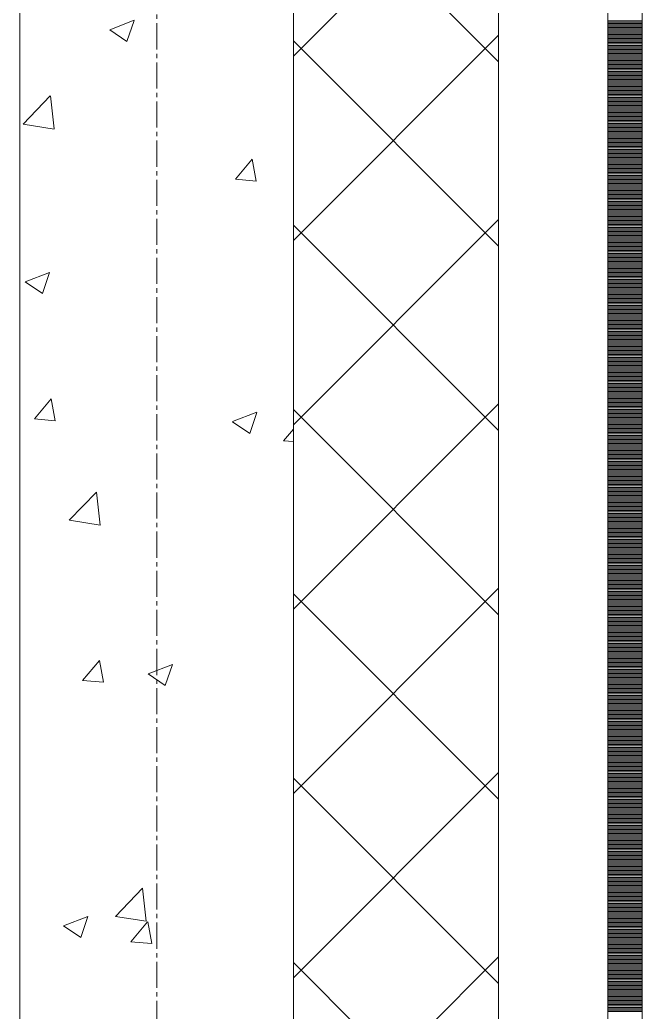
# Model space of a CAD drawing. Header units: millimetres. Extents: x -231292 to 573618, y -153144 to 564035.
# Drawn here: x 28883 to 29338, y -106070 to -105345 of the extents above; entities that cross this region are included whole.
import ezdxf

# ---------------------------------------------------------------- set-up
doc = ezdxf.new("R2010")
doc.units = ezdxf.units.MM
doc.linetypes.add('CENTER2', pattern=[28.575, 19.05, -3.175, 3.175, -3.175])
doc.layers.get('0').update_dxf_attribs({"color": 250})
for name, color, linetype, lineweight in [('АР_Стены ПЕНОблок', 250, 'Continuous', 20), ('АР_Тонкая', 250, 'Continuous', 5), ('АР_Утеплитель', 250, 'Continuous', 0), ('АР_Штриховка', 250, 'Continuous', 0), ('РД_Оси_100', 250, 'Continuous', 0)]:
    doc.layers.add(name, color=color, linetype=linetype, lineweight=lineweight)

# ---------------------------------------------------------------- blocks, each defined once
blk = doc.blocks.new('оси_рен')
at = {"layer": 'РД_Оси_100', "color": 251, "linetype": 'CENTER2', "true_color": 0x636466}
blk.add_line((1215752.916, 135558.25), (1215752.916, 223268.25), dxfattribs=at)

msp = doc.modelspace()

# ---------------------------------------------------------------- linework, layer by layer
at = {"layer": 'АР_Стены ПЕНОблок', "color": 18, "linetype": 'Continuous', "lineweight": 20, "true_color": 0x000000}
for p, q in [((28883.458, -100645.283), (28883.458, -110845.283)), ((29083.458, -110845.283), (29083.458, -100645.283))]:
    msp.add_line(p, q, dxfattribs=at)
at = {"layer": 'АР_Тонкая', "color": 18, "linetype": 'Continuous', "lineweight": 5, "true_color": 0x000000}
for p, q in [((29233.458, -100645.283), (29233.458, -110845.283)), ((29313.458, -110845.283), (29313.458, -100645.283)), ((29313.458, -100645.283), (29313.458, -110845.283)), ((29338.458, -110845.283), (29338.458, -100645.283))]:
    msp.add_line(p, q, dxfattribs=at)
at = {"layer": 'АР_Утеплитель', "color": 18, "linetype": 'Continuous', "lineweight": 0, "true_color": 0x000000}
for p, q in [((29083.458, -100645.283), (29083.458, -110845.283)), ((29233.458, -110845.283), (29233.458, -100645.283))]:
    msp.add_line(p, q, dxfattribs=at)
at = {"layer": 'АР_Штриховка', "color": 18, "linetype": 'Continuous', "lineweight": 0, "true_color": 0x000000}
for p, q in [((29083.458, -105371.134), (29233.458, -105221.134)), ((29233.458, -105375.278), (29083.458, -105225.278)), ((28949.183, -105351.818), (28966.968, -105344.991)), ((28961.802, -105360.387), (28966.952, -105345.038)), ((29313.458, -105345.283), (29338.458, -105345.283)), ((29313.458, -105346.283), (29338.458, -105346.283)), ((29313.458, -105347.283), (29338.458, -105347.283)), ((29313.458, -105348.283), (29338.458, -105348.283)), ((28949.163, -105351.863), (28961.797, -105360.385)), ((29083.458, -105505.838), (29233.458, -105355.838)), ((29313.458, -105349.283), (29338.458, -105349.283)), ((29313.458, -105350.283), (29338.458, -105350.283)), ((29313.458, -105351.283), (29338.458, -105351.283)), ((29313.458, -105352.283), (29338.458, -105352.283)), ((29313.458, -105353.283), (29338.458, -105353.283)), ((29313.458, -105354.283), (29338.458, -105354.283)), ((29313.458, -105355.283), (29338.458, -105355.283)), ((29313.458, -105356.283), (29338.458, -105356.283)), ((29233.458, -105509.981), (29083.458, -105359.981)), ((29313.458, -105357.283), (29338.458, -105357.283)), ((29313.458, -105358.283), (29338.458, -105358.283)), ((29313.458, -105359.283), (29338.458, -105359.283)), ((29313.458, -105360.283), (29338.458, -105360.283)), ((29313.458, -105361.283), (29338.458, -105361.283)), ((29313.458, -105362.283), (29338.458, -105362.283)), ((29313.458, -105363.283), (29338.458, -105363.283)), ((29313.458, -105364.283), (29338.458, -105364.283)), ((29313.458, -105365.283), (29338.458, -105365.283)), ((29313.458, -105366.283), (29338.458, -105366.283)), ((29313.458, -105367.283), (29338.458, -105367.283)), ((29313.458, -105368.283), (29338.458, -105368.283)), ((29313.458, -105369.283), (29338.458, -105369.283)), ((29313.458, -105370.283), (29338.458, -105370.283)), ((29313.458, -105371.283), (29338.458, -105371.283)), ((29313.458, -105372.283), (29338.458, -105372.283)), ((29313.458, -105373.283), (29338.458, -105373.283)), ((29313.458, -105374.283), (29338.458, -105374.283)), ((29313.458, -105375.283), (29338.458, -105375.283)), ((29313.458, -105376.283), (29338.458, -105376.283)), ((29313.458, -105377.283), (29338.458, -105377.283)), ((29313.458, -105378.283), (29338.458, -105378.283)), ((29313.458, -105379.283), (29338.458, -105379.283)), ((29313.458, -105380.283), (29338.458, -105380.283)), ((29313.458, -105381.283), (29338.458, -105381.283)), ((29313.458, -105382.283), (29338.458, -105382.283)), ((29313.458, -105383.283), (29338.458, -105383.283)), ((29313.458, -105384.283), (29338.458, -105384.283)), ((29313.458, -105385.283), (29338.458, -105385.283)), ((29313.458, -105386.283), (29338.458, -105386.283)), ((29313.458, -105387.283), (29338.458, -105387.283)), ((29313.458, -105388.283), (29338.458, -105388.283)), ((29313.458, -105389.283), (29338.458, -105389.283)), ((29313.458, -105390.283), (29338.458, -105390.283)), ((29313.458, -105391.283), (29338.458, -105391.283)), ((29313.458, -105392.283), (29338.458, -105392.283)), ((29313.458, -105393.283), (29338.458, -105393.283)), ((29313.458, -105394.283), (29338.458, -105394.283)), ((29313.458, -105395.283), (29338.458, -105395.283)), ((29313.458, -105396.283), (29338.458, -105396.283)), ((29313.458, -105397.283), (29338.458, -105397.283)), ((29313.458, -105398.283), (29338.458, -105398.283)), ((29313.458, -105399.283), (29338.458, -105399.283)), ((28885.957, -105420.872), (28905.74, -105400.253)), ((28908.569, -105424.373), (28905.763, -105400.251)), ((29313.458, -105400.283), (29338.458, -105400.283)), ((29313.458, -105401.283), (29338.458, -105401.283)), ((29313.458, -105402.283), (29338.458, -105402.283)), ((29313.458, -105403.283), (29338.458, -105403.283)), ((29313.458, -105404.283), (29338.458, -105404.283)), ((29313.458, -105405.283), (29338.458, -105405.283)), ((29313.458, -105406.283), (29338.458, -105406.283)), ((29313.458, -105407.283), (29338.458, -105407.283)), ((29313.458, -105408.283), (29338.458, -105408.283)), ((29313.458, -105409.283), (29338.458, -105409.283)), ((29313.458, -105410.283), (29338.458, -105410.283)), ((29313.458, -105411.283), (29338.458, -105411.283)), ((29313.458, -105412.283), (29338.458, -105412.283)), ((29313.458, -105413.283), (29338.458, -105413.283)), ((29313.458, -105414.283), (29338.458, -105414.283)), ((28885.973, -105420.907), (28908.563, -105424.41)), ((29313.458, -105415.283), (29338.458, -105415.283)), ((29313.458, -105416.283), (29338.458, -105416.283)), ((29313.458, -105417.283), (29338.458, -105417.283)), ((29313.458, -105418.283), (29338.458, -105418.283)), ((29313.458, -105419.283), (29338.458, -105419.283)), ((29313.458, -105420.283), (29338.458, -105420.283)), ((29313.458, -105421.283), (29338.458, -105421.283)), ((29313.458, -105422.283), (29338.458, -105422.283)), ((29313.458, -105423.283), (29338.458, -105423.283)), ((29313.458, -105424.283), (29338.458, -105424.283)), ((29313.458, -105425.283), (29338.458, -105425.283)), ((29313.458, -105426.283), (29338.458, -105426.283)), ((29313.458, -105427.283), (29338.458, -105427.283)), ((29313.458, -105428.283), (29338.458, -105428.283)), ((29313.458, -105429.283), (29338.458, -105429.283)), ((29313.458, -105430.283), (29338.458, -105430.283)), ((29313.458, -105431.283), (29338.458, -105431.283)), ((29313.458, -105432.283), (29338.458, -105432.283)), ((29313.458, -105433.283), (29338.458, -105433.283)), ((29313.458, -105434.283), (29338.458, -105434.283)), ((29313.458, -105435.283), (29338.458, -105435.283)), ((29313.458, -105436.283), (29338.458, -105436.283)), ((29313.458, -105437.283), (29338.458, -105437.283)), ((29313.458, -105438.283), (29338.458, -105438.283)), ((29313.458, -105439.283), (29338.458, -105439.283)), ((29313.458, -105440.283), (29338.458, -105440.283)), ((29313.458, -105441.283), (29338.458, -105441.283)), ((29313.458, -105442.283), (29338.458, -105442.283)), ((29313.458, -105443.283), (29338.458, -105443.283)), ((29041.089, -105461.131), (29053.334, -105446.538)), ((29056.349, -105462.446), (29053.412, -105446.524)), ((29313.458, -105444.283), (29338.458, -105444.283)), ((29313.458, -105445.283), (29338.458, -105445.283)), ((29313.458, -105446.283), (29338.458, -105446.283)), ((29313.458, -105447.283), (29338.458, -105447.283)), ((29313.458, -105448.283), (29338.458, -105448.283)), ((29313.458, -105449.283), (29338.458, -105449.283)), ((29313.458, -105450.283), (29338.458, -105450.283)), ((29313.458, -105451.283), (29338.458, -105451.283)), ((29313.458, -105452.283), (29338.458, -105452.283)), ((29313.458, -105453.283), (29338.458, -105453.283)), ((29313.458, -105454.283), (29338.458, -105454.283)), ((29313.458, -105455.283), (29338.458, -105455.283)), ((29313.458, -105456.283), (29338.458, -105456.283)), ((29313.458, -105457.283), (29338.458, -105457.283)), ((29041.089, -105461.132), (29056.271, -105462.46)), ((29313.458, -105458.283), (29338.458, -105458.283)), ((29313.458, -105459.283), (29338.458, -105459.283)), ((29313.458, -105460.283), (29338.458, -105460.283)), ((29313.458, -105461.283), (29338.458, -105461.283)), ((29313.458, -105462.283), (29338.458, -105462.283)), ((29313.458, -105463.283), (29338.458, -105463.283)), ((29313.458, -105464.283), (29338.458, -105464.283)), ((29313.458, -105465.283), (29338.458, -105465.283)), ((29313.458, -105466.283), (29338.458, -105466.283)), ((29313.458, -105467.283), (29338.458, -105467.283)), ((29313.458, -105468.283), (29338.458, -105468.283)), ((29313.458, -105469.283), (29338.458, -105469.283)), ((29313.458, -105470.283), (29338.458, -105470.283)), ((29313.458, -105471.283), (29338.458, -105471.283)), ((29313.458, -105472.283), (29338.458, -105472.283)), ((29313.458, -105473.283), (29338.458, -105473.283)), ((29313.458, -105474.283), (29338.458, -105474.283)), ((29313.458, -105475.283), (29338.458, -105475.283)), ((29313.458, -105476.283), (29338.458, -105476.283)), ((29313.458, -105477.283), (29338.458, -105477.283)), ((29313.458, -105478.283), (29338.458, -105478.283)), ((29313.458, -105479.283), (29338.458, -105479.283)), ((29313.458, -105480.283), (29338.458, -105480.283)), ((29313.458, -105481.283), (29338.458, -105481.283)), ((29313.458, -105482.283), (29338.458, -105482.283)), ((29313.458, -105483.283), (29338.458, -105483.283)), ((29313.458, -105484.283), (29338.458, -105484.283)), ((29313.458, -105485.283), (29338.458, -105485.283)), ((29313.458, -105486.283), (29338.458, -105486.283)), ((29083.458, -105640.542), (29233.458, -105490.542)), ((29313.458, -105487.283), (29338.458, -105487.283)), ((29313.458, -105488.283), (29338.458, -105488.283)), ((29313.458, -105489.283), (29338.458, -105489.283)), ((29313.458, -105490.283), (29338.458, -105490.283)), ((29313.458, -105491.283), (29338.458, -105491.283)), ((29313.458, -105492.283), (29338.458, -105492.283)), ((29313.458, -105493.283), (29338.458, -105493.283)), ((29233.458, -105644.685), (29083.458, -105494.685)), ((29313.458, -105494.283), (29338.458, -105494.283)), ((29313.458, -105495.283), (29338.458, -105495.283)), ((29313.458, -105496.283), (29338.458, -105496.283)), ((29313.458, -105497.283), (29338.458, -105497.283)), ((29313.458, -105498.283), (29338.458, -105498.283)), ((29313.458, -105499.283), (29338.458, -105499.283)), ((29313.458, -105500.283), (29338.458, -105500.283)), ((29313.458, -105501.283), (29338.458, -105501.283)), ((29313.458, -105502.283), (29338.458, -105502.283)), ((29313.458, -105503.283), (29338.458, -105503.283)), ((29313.458, -105504.283), (29338.458, -105504.283)), ((29313.458, -105505.283), (29338.458, -105505.283)), ((29313.458, -105506.283), (29338.458, -105506.283)), ((29313.458, -105507.283), (29338.458, -105507.283)), ((29313.458, -105508.283), (29338.458, -105508.283)), ((29313.458, -105509.283), (29338.458, -105509.283)), ((29313.458, -105510.283), (29338.458, -105510.283)), ((29313.458, -105511.283), (29338.458, -105511.283)), ((29313.458, -105512.283), (29338.458, -105512.283)), ((29313.458, -105513.283), (29338.458, -105513.283)), ((29313.458, -105514.283), (29338.458, -105514.283)), ((29313.458, -105515.283), (29338.458, -105515.283)), ((29313.458, -105516.283), (29338.458, -105516.283)), ((29313.458, -105517.283), (29338.458, -105517.283)), ((29313.458, -105518.283), (29338.458, -105518.283)), ((29313.458, -105519.283), (29338.458, -105519.283)), ((29313.458, -105520.283), (29338.458, -105520.283)), ((29313.458, -105521.283), (29338.458, -105521.283)), ((29313.458, -105522.283), (29338.458, -105522.283)), ((28887.381, -105536.006), (28905.166, -105529.179)), ((28900, -105544.575), (28905.15, -105529.226)), ((29313.458, -105523.283), (29338.458, -105523.283)), ((29313.458, -105524.283), (29338.458, -105524.283)), ((29313.458, -105525.283), (29338.458, -105525.283)), ((29313.458, -105526.283), (29338.458, -105526.283)), ((29313.458, -105527.283), (29338.458, -105527.283)), ((29313.458, -105528.283), (29338.458, -105528.283)), ((29313.458, -105529.283), (29338.458, -105529.283)), ((29313.458, -105530.283), (29338.458, -105530.283)), ((28887.361, -105536.051), (28899.995, -105544.573)), ((29313.458, -105531.283), (29338.458, -105531.283)), ((29313.458, -105532.283), (29338.458, -105532.283)), ((29313.458, -105533.283), (29338.458, -105533.283)), ((29313.458, -105534.283), (29338.458, -105534.283)), ((29313.458, -105535.283), (29338.458, -105535.283)), ((29313.458, -105536.283), (29338.458, -105536.283)), ((29313.458, -105537.283), (29338.458, -105537.283)), ((29313.458, -105538.283), (29338.458, -105538.283)), ((29313.458, -105539.283), (29338.458, -105539.283)), ((29313.458, -105540.283), (29338.458, -105540.283)), ((29313.458, -105541.283), (29338.458, -105541.283)), ((29313.458, -105542.283), (29338.458, -105542.283)), ((29313.458, -105543.283), (29338.458, -105543.283)), ((29313.458, -105544.283), (29338.458, -105544.283)), ((29313.458, -105545.283), (29338.458, -105545.283)), ((29313.458, -105546.283), (29338.458, -105546.283)), ((29313.458, -105547.283), (29338.458, -105547.283)), ((29313.458, -105548.283), (29338.458, -105548.283)), ((29313.458, -105549.283), (29338.458, -105549.283)), ((29313.458, -105550.283), (29338.458, -105550.283)), ((29313.458, -105551.283), (29338.458, -105551.283)), ((29313.458, -105552.283), (29338.458, -105552.283)), ((29313.458, -105553.283), (29338.458, -105553.283)), ((29313.458, -105554.283), (29338.458, -105554.283)), ((29313.458, -105555.283), (29338.458, -105555.283)), ((29313.458, -105556.283), (29338.458, -105556.283)), ((29313.458, -105557.283), (29338.458, -105557.283)), ((29313.458, -105558.283), (29338.458, -105558.283)), ((29313.458, -105559.283), (29338.458, -105559.283)), ((29313.458, -105560.283), (29338.458, -105560.283)), ((29313.458, -105561.283), (29338.458, -105561.283)), ((29313.458, -105562.283), (29338.458, -105562.283)), ((29313.458, -105563.283), (29338.458, -105563.283)), ((29313.458, -105564.283), (29338.458, -105564.283)), ((29313.458, -105565.283), (29338.458, -105565.283)), ((29313.458, -105566.283), (29338.458, -105566.283)), ((29313.458, -105567.283), (29338.458, -105567.283)), ((29313.458, -105568.283), (29338.458, -105568.283)), ((29313.458, -105569.283), (29338.458, -105569.283)), ((29313.458, -105570.283), (29338.458, -105570.283)), ((29313.458, -105571.283), (29338.458, -105571.283)), ((29313.458, -105572.283), (29338.458, -105572.283)), ((29313.458, -105573.283), (29338.458, -105573.283)), ((29313.458, -105574.283), (29338.458, -105574.283)), ((29313.458, -105575.283), (29338.458, -105575.283)), ((29313.458, -105576.283), (29338.458, -105576.283)), ((29313.458, -105577.283), (29338.458, -105577.283)), ((29313.458, -105578.283), (29338.458, -105578.283)), ((29313.458, -105579.283), (29338.458, -105579.283)), ((29313.458, -105580.283), (29338.458, -105580.283)), ((29313.458, -105581.283), (29338.458, -105581.283)), ((29313.458, -105582.283), (29338.458, -105582.283)), ((29313.458, -105583.283), (29338.458, -105583.283)), ((29313.458, -105584.283), (29338.458, -105584.283)), ((29313.458, -105585.283), (29338.458, -105585.283)), ((29313.458, -105586.283), (29338.458, -105586.283)), ((29313.458, -105587.283), (29338.458, -105587.283)), ((29313.458, -105588.283), (29338.458, -105588.283)), ((29313.458, -105589.283), (29338.458, -105589.283)), ((29313.458, -105590.283), (29338.458, -105590.283)), ((29313.458, -105591.283), (29338.458, -105591.283)), ((29313.458, -105592.283), (29338.458, -105592.283)), ((29313.458, -105593.283), (29338.458, -105593.283)), ((29313.458, -105594.283), (29338.458, -105594.283)), ((29313.458, -105595.283), (29338.458, -105595.283)), ((29313.458, -105596.283), (29338.458, -105596.283)), ((29313.458, -105597.283), (29338.458, -105597.283)), ((29313.458, -105598.283), (29338.458, -105598.283)), ((29313.458, -105599.283), (29338.458, -105599.283)), ((29313.458, -105600.283), (29338.458, -105600.283)), ((29313.458, -105601.283), (29338.458, -105601.283)), ((29313.458, -105602.283), (29338.458, -105602.283)), ((29313.458, -105603.283), (29338.458, -105603.283)), ((29313.458, -105604.283), (29338.458, -105604.283)), ((29313.458, -105605.283), (29338.458, -105605.283)), ((29313.458, -105606.283), (29338.458, -105606.283)), ((29313.458, -105607.283), (29338.458, -105607.283)), ((29313.458, -105608.283), (29338.458, -105608.283)), ((29313.458, -105609.283), (29338.458, -105609.283)), ((29313.458, -105610.283), (29338.458, -105610.283)), ((29313.458, -105611.283), (29338.458, -105611.283)), ((29313.458, -105612.283), (29338.458, -105612.283)), ((29313.458, -105613.283), (29338.458, -105613.283)), ((29313.458, -105614.283), (29338.458, -105614.283)), ((29313.458, -105615.283), (29338.458, -105615.283)), ((29313.458, -105616.283), (29338.458, -105616.283)), ((29313.458, -105617.283), (29338.458, -105617.283)), ((28894.148, -105636.249), (28906.393, -105621.655)), ((28909.408, -105637.564), (28906.471, -105621.642)), ((29313.458, -105618.283), (29338.458, -105618.283)), ((29313.458, -105619.283), (29338.458, -105619.283)), ((29313.458, -105620.283), (29338.458, -105620.283)), ((29313.458, -105621.283), (29338.458, -105621.283)), ((29313.458, -105622.283), (29338.458, -105622.283)), ((29313.458, -105623.283), (29338.458, -105623.283)), ((29313.458, -105624.283), (29338.458, -105624.283)), ((29038.996, -105638.271), (29056.78, -105631.444)), ((29051.614, -105646.84), (29056.764, -105631.491)), ((29083.458, -105775.246), (29233.458, -105625.246)), ((29233.458, -105779.389), (29083.458, -105629.389)), ((29313.458, -105625.283), (29338.458, -105625.283)), ((29313.458, -105626.283), (29338.458, -105626.283)), ((29313.458, -105627.283), (29338.458, -105627.283)), ((29313.458, -105628.283), (29338.458, -105628.283)), ((29313.458, -105629.283), (29338.458, -105629.283)), ((29313.458, -105630.283), (29338.458, -105630.283)), ((29313.458, -105631.283), (29338.458, -105631.283)), ((28894.148, -105636.25), (28909.33, -105637.578)), ((29038.975, -105638.317), (29051.61, -105646.839)), ((29313.458, -105632.283), (29338.458, -105632.283)), ((29313.458, -105633.283), (29338.458, -105633.283)), ((29313.458, -105634.283), (29338.458, -105634.283)), ((29313.458, -105635.283), (29338.458, -105635.283)), ((29313.458, -105636.283), (29338.458, -105636.283)), ((29313.458, -105637.283), (29338.458, -105637.283)), ((29313.458, -105638.283), (29338.458, -105638.283)), ((29076.332, -105652.188), (29083.458, -105643.696)), ((29313.458, -105639.283), (29338.458, -105639.283)), ((29313.458, -105640.283), (29338.458, -105640.283)), ((29313.458, -105641.283), (29338.458, -105641.283)), ((29313.458, -105642.283), (29338.458, -105642.283)), ((29313.458, -105643.283), (29338.458, -105643.283)), ((29313.458, -105644.283), (29338.458, -105644.283)), ((29313.458, -105645.283), (29338.458, -105645.283)), ((29313.458, -105646.283), (29338.458, -105646.283)), ((29076.332, -105652.189), (29083.458, -105652.812)), ((29313.458, -105647.283), (29338.458, -105647.283)), ((29313.458, -105648.283), (29338.458, -105648.283)), ((29313.458, -105649.283), (29338.458, -105649.283)), ((29313.458, -105650.283), (29338.458, -105650.283)), ((29313.458, -105651.283), (29338.458, -105651.283)), ((29313.458, -105652.283), (29338.458, -105652.283)), ((29313.458, -105653.283), (29338.458, -105653.283)), ((29313.458, -105654.283), (29338.458, -105654.283)), ((29313.458, -105655.283), (29338.458, -105655.283)), ((29313.458, -105656.283), (29338.458, -105656.283)), ((29313.458, -105657.283), (29338.458, -105657.283)), ((29313.458, -105658.283), (29338.458, -105658.283)), ((29313.458, -105659.283), (29338.458, -105659.283)), ((29313.458, -105660.283), (29338.458, -105660.283)), ((29313.458, -105661.283), (29338.458, -105661.283)), ((29313.458, -105662.283), (29338.458, -105662.283)), ((29313.458, -105663.283), (29338.458, -105663.283)), ((29313.458, -105664.283), (29338.458, -105664.283)), ((29313.458, -105665.283), (29338.458, -105665.283)), ((29313.458, -105666.283), (29338.458, -105666.283)), ((29313.458, -105667.283), (29338.458, -105667.283)), ((29313.458, -105668.283), (29338.458, -105668.283)), ((29313.458, -105669.283), (29338.458, -105669.283)), ((29313.458, -105670.283), (29338.458, -105670.283)), ((29313.458, -105671.283), (29338.458, -105671.283)), ((29313.458, -105672.283), (29338.458, -105672.283)), ((29313.458, -105673.283), (29338.458, -105673.283)), ((29313.458, -105674.283), (29338.458, -105674.283)), ((29313.458, -105675.283), (29338.458, -105675.283)), ((29313.458, -105676.283), (29338.458, -105676.283)), ((29313.458, -105677.283), (29338.458, -105677.283)), ((29313.458, -105678.283), (29338.458, -105678.283)), ((29313.458, -105679.283), (29338.458, -105679.283)), ((29313.458, -105680.283), (29338.458, -105680.283)), ((29313.458, -105681.283), (29338.458, -105681.283)), ((29313.458, -105682.283), (29338.458, -105682.283)), ((28919.632, -105710.341), (28939.415, -105689.722)), ((28942.244, -105713.842), (28939.437, -105689.719)), ((29313.458, -105683.283), (29338.458, -105683.283)), ((29313.458, -105684.283), (29338.458, -105684.283)), ((29313.458, -105685.283), (29338.458, -105685.283)), ((29313.458, -105686.283), (29338.458, -105686.283)), ((29313.458, -105687.283), (29338.458, -105687.283)), ((29313.458, -105688.283), (29338.458, -105688.283)), ((29313.458, -105689.283), (29338.458, -105689.283)), ((29313.458, -105690.283), (29338.458, -105690.283)), ((29313.458, -105691.283), (29338.458, -105691.283)), ((29313.458, -105692.283), (29338.458, -105692.283)), ((29313.458, -105693.283), (29338.458, -105693.283)), ((29313.458, -105694.283), (29338.458, -105694.283)), ((29313.458, -105695.283), (29338.458, -105695.283)), ((29313.458, -105696.283), (29338.458, -105696.283)), ((29313.458, -105697.283), (29338.458, -105697.283)), ((29313.458, -105698.283), (29338.458, -105698.283)), ((29313.458, -105699.283), (29338.458, -105699.283)), ((29313.458, -105700.283), (29338.458, -105700.283)), ((29313.458, -105701.283), (29338.458, -105701.283)), ((29313.458, -105702.283), (29338.458, -105702.283)), ((29313.458, -105703.283), (29338.458, -105703.283)), ((29313.458, -105704.283), (29338.458, -105704.283)), ((28919.648, -105710.375), (28942.238, -105713.879)), ((29313.458, -105705.283), (29338.458, -105705.283)), ((29313.458, -105706.283), (29338.458, -105706.283)), ((29313.458, -105707.283), (29338.458, -105707.283)), ((29313.458, -105708.283), (29338.458, -105708.283)), ((29313.458, -105709.283), (29338.458, -105709.283)), ((29313.458, -105710.283), (29338.458, -105710.283)), ((29313.458, -105711.283), (29338.458, -105711.283)), ((29313.458, -105712.283), (29338.458, -105712.283)), ((29313.458, -105713.283), (29338.458, -105713.283)), ((29313.458, -105714.283), (29338.458, -105714.283)), ((29313.458, -105715.283), (29338.458, -105715.283)), ((29313.458, -105716.283), (29338.458, -105716.283)), ((29313.458, -105717.283), (29338.458, -105717.283)), ((29313.458, -105718.283), (29338.458, -105718.283)), ((29313.458, -105719.283), (29338.458, -105719.283)), ((29313.458, -105720.283), (29338.458, -105720.283)), ((29313.458, -105721.283), (29338.458, -105721.283)), ((29313.458, -105722.283), (29338.458, -105722.283)), ((29313.458, -105723.283), (29338.458, -105723.283)), ((29313.458, -105724.283), (29338.458, -105724.283)), ((29313.458, -105725.283), (29338.458, -105725.283)), ((29313.458, -105726.283), (29338.458, -105726.283)), ((29313.458, -105727.283), (29338.458, -105727.283)), ((29313.458, -105728.283), (29338.458, -105728.283)), ((29313.458, -105729.283), (29338.458, -105729.283)), ((29313.458, -105730.283), (29338.458, -105730.283)), ((29313.458, -105731.283), (29338.458, -105731.283)), ((29313.458, -105732.283), (29338.458, -105732.283)), ((29313.458, -105733.283), (29338.458, -105733.283)), ((29313.458, -105734.283), (29338.458, -105734.283)), ((29313.458, -105735.283), (29338.458, -105735.283)), ((29313.458, -105736.283), (29338.458, -105736.283)), ((29313.458, -105737.283), (29338.458, -105737.283)), ((29313.458, -105738.283), (29338.458, -105738.283)), ((29313.458, -105739.283), (29338.458, -105739.283)), ((29313.458, -105740.283), (29338.458, -105740.283)), ((29313.458, -105741.283), (29338.458, -105741.283)), ((29313.458, -105742.283), (29338.458, -105742.283)), ((29313.458, -105743.283), (29338.458, -105743.283)), ((29313.458, -105744.283), (29338.458, -105744.283)), ((29313.458, -105745.283), (29338.458, -105745.283)), ((29313.458, -105746.283), (29338.458, -105746.283)), ((29313.458, -105747.283), (29338.458, -105747.283)), ((29313.458, -105748.283), (29338.458, -105748.283)), ((29313.458, -105749.283), (29338.458, -105749.283)), ((29313.458, -105750.283), (29338.458, -105750.283)), ((29313.458, -105751.283), (29338.458, -105751.283)), ((29313.458, -105752.283), (29338.458, -105752.283)), ((29313.458, -105753.283), (29338.458, -105753.283)), ((29313.458, -105754.283), (29338.458, -105754.283)), ((29083.458, -105909.949), (29233.458, -105759.949)), ((29313.458, -105755.283), (29338.458, -105755.283)), ((29313.458, -105756.283), (29338.458, -105756.283)), ((29313.458, -105757.283), (29338.458, -105757.283)), ((29313.458, -105758.283), (29338.458, -105758.283)), ((29313.458, -105759.283), (29338.458, -105759.283)), ((29313.458, -105760.283), (29338.458, -105760.283)), ((29313.458, -105761.283), (29338.458, -105761.283)), ((29313.458, -105762.283), (29338.458, -105762.283)), ((29233.458, -105914.093), (29083.458, -105764.093)), ((29313.458, -105763.283), (29338.458, -105763.283)), ((29313.458, -105764.283), (29338.458, -105764.283)), ((29313.458, -105765.283), (29338.458, -105765.283)), ((29313.458, -105766.283), (29338.458, -105766.283)), ((29313.458, -105767.283), (29338.458, -105767.283)), ((29313.458, -105768.283), (29338.458, -105768.283)), ((29313.458, -105769.283), (29338.458, -105769.283)), ((29313.458, -105770.283), (29338.458, -105770.283)), ((29313.458, -105771.283), (29338.458, -105771.283)), ((29313.458, -105772.283), (29338.458, -105772.283)), ((29313.458, -105773.283), (29338.458, -105773.283)), ((29313.458, -105774.283), (29338.458, -105774.283)), ((29313.458, -105775.283), (29338.458, -105775.283)), ((29313.458, -105776.283), (29338.458, -105776.283)), ((29313.458, -105777.283), (29338.458, -105777.283)), ((29313.458, -105778.283), (29338.458, -105778.283)), ((29313.458, -105779.283), (29338.458, -105779.283)), ((29313.458, -105780.283), (29338.458, -105780.283)), ((29313.458, -105781.283), (29338.458, -105781.283)), ((29313.458, -105782.283), (29338.458, -105782.283)), ((29313.458, -105783.283), (29338.458, -105783.283)), ((29313.458, -105784.283), (29338.458, -105784.283)), ((29313.458, -105785.283), (29338.458, -105785.283)), ((29313.458, -105786.283), (29338.458, -105786.283)), ((29313.458, -105787.283), (29338.458, -105787.283)), ((29313.458, -105788.283), (29338.458, -105788.283)), ((29313.458, -105789.283), (29338.458, -105789.283)), ((29313.458, -105790.283), (29338.458, -105790.283)), ((29313.458, -105791.283), (29338.458, -105791.283)), ((29313.458, -105792.283), (29338.458, -105792.283)), ((29313.458, -105793.283), (29338.458, -105793.283)), ((29313.458, -105794.283), (29338.458, -105794.283)), ((29313.458, -105795.283), (29338.458, -105795.283)), ((29313.458, -105796.283), (29338.458, -105796.283)), ((29313.458, -105797.283), (29338.458, -105797.283)), ((29313.458, -105798.283), (29338.458, -105798.283)), ((29313.458, -105799.283), (29338.458, -105799.283)), ((29313.458, -105800.283), (29338.458, -105800.283)), ((29313.458, -105801.283), (29338.458, -105801.283)), ((29313.458, -105802.283), (29338.458, -105802.283)), ((29313.458, -105803.283), (29338.458, -105803.283)), ((29313.458, -105804.283), (29338.458, -105804.283)), ((29313.458, -105805.283), (29338.458, -105805.283)), ((28929.391, -105827.305), (28941.636, -105812.712)), ((28944.651, -105828.621), (28941.714, -105812.699)), ((29313.458, -105806.283), (29338.458, -105806.283)), ((29313.458, -105807.283), (29338.458, -105807.283)), ((29313.458, -105808.283), (29338.458, -105808.283)), ((29313.458, -105809.283), (29338.458, -105809.283)), ((29313.458, -105810.283), (29338.458, -105810.283)), ((29313.458, -105811.283), (29338.458, -105811.283)), ((29313.458, -105812.283), (29338.458, -105812.283)), ((28977.194, -105822.459), (28994.978, -105815.633)), ((28989.812, -105831.028), (28994.962, -105815.679)), ((29313.458, -105813.283), (29338.458, -105813.283)), ((29313.458, -105814.283), (29338.458, -105814.283)), ((29313.458, -105815.283), (29338.458, -105815.283)), ((29313.458, -105816.283), (29338.458, -105816.283)), ((29313.458, -105817.283), (29338.458, -105817.283)), ((29313.458, -105818.283), (29338.458, -105818.283)), ((29313.458, -105819.283), (29338.458, -105819.283)), ((29313.458, -105820.283), (29338.458, -105820.283)), ((28929.391, -105827.307), (28944.573, -105828.635)), ((28977.173, -105822.505), (28989.808, -105831.027)), ((29313.458, -105821.283), (29338.458, -105821.283)), ((29313.458, -105822.283), (29338.458, -105822.283)), ((29313.458, -105823.283), (29338.458, -105823.283)), ((29313.458, -105824.283), (29338.458, -105824.283)), ((29313.458, -105825.283), (29338.458, -105825.283)), ((29313.458, -105826.283), (29338.458, -105826.283)), ((29313.458, -105827.283), (29338.458, -105827.283)), ((29313.458, -105828.283), (29338.458, -105828.283)), ((29313.458, -105829.283), (29338.458, -105829.283)), ((29313.458, -105830.283), (29338.458, -105830.283)), ((29313.458, -105831.283), (29338.458, -105831.283)), ((29313.458, -105832.283), (29338.458, -105832.283)), ((29313.458, -105833.283), (29338.458, -105833.283)), ((29313.458, -105834.283), (29338.458, -105834.283)), ((29313.458, -105835.283), (29338.458, -105835.283)), ((29313.458, -105836.283), (29338.458, -105836.283)), ((29313.458, -105837.283), (29338.458, -105837.283)), ((29313.458, -105838.283), (29338.458, -105838.283)), ((29313.458, -105839.283), (29338.458, -105839.283)), ((29313.458, -105840.283), (29338.458, -105840.283)), ((29313.458, -105841.283), (29338.458, -105841.283)), ((29313.458, -105842.283), (29338.458, -105842.283)), ((29313.458, -105843.283), (29338.458, -105843.283)), ((29313.458, -105844.283), (29338.458, -105844.283)), ((29313.458, -105845.283), (29338.458, -105845.283)), ((29313.458, -105846.283), (29338.458, -105846.283)), ((29313.458, -105847.283), (29338.458, -105847.283)), ((29313.458, -105848.283), (29338.458, -105848.283)), ((29313.458, -105849.283), (29338.458, -105849.283)), ((29313.458, -105850.283), (29338.458, -105850.283)), ((29313.458, -105851.283), (29338.458, -105851.283)), ((29313.458, -105852.283), (29338.458, -105852.283)), ((29313.458, -105853.283), (29338.458, -105853.283)), ((29313.458, -105854.283), (29338.458, -105854.283)), ((29313.458, -105855.283), (29338.458, -105855.283)), ((29313.458, -105856.283), (29338.458, -105856.283)), ((29313.458, -105857.283), (29338.458, -105857.283)), ((29313.458, -105858.283), (29338.458, -105858.283)), ((29313.458, -105859.283), (29338.458, -105859.283)), ((29313.458, -105860.283), (29338.458, -105860.283)), ((29313.458, -105861.283), (29338.458, -105861.283)), ((29313.458, -105862.283), (29338.458, -105862.283)), ((29313.458, -105863.283), (29338.458, -105863.283)), ((29313.458, -105864.283), (29338.458, -105864.283)), ((29313.458, -105865.283), (29338.458, -105865.283)), ((29313.458, -105866.283), (29338.458, -105866.283)), ((29313.458, -105867.283), (29338.458, -105867.283)), ((29313.458, -105868.283), (29338.458, -105868.283)), ((29313.458, -105869.283), (29338.458, -105869.283)), ((29313.458, -105870.283), (29338.458, -105870.283)), ((29313.458, -105871.283), (29338.458, -105871.283)), ((29313.458, -105872.283), (29338.458, -105872.283)), ((29313.458, -105873.283), (29338.458, -105873.283)), ((29313.458, -105874.283), (29338.458, -105874.283)), ((29313.458, -105875.283), (29338.458, -105875.283)), ((29313.458, -105876.283), (29338.458, -105876.283)), ((29313.458, -105877.283), (29338.458, -105877.283)), ((29313.458, -105878.283), (29338.458, -105878.283)), ((29313.458, -105879.283), (29338.458, -105879.283)), ((29313.458, -105880.283), (29338.458, -105880.283)), ((29313.458, -105881.283), (29338.458, -105881.283)), ((29313.458, -105882.283), (29338.458, -105882.283)), ((29313.458, -105883.283), (29338.458, -105883.283)), ((29313.458, -105884.283), (29338.458, -105884.283)), ((29313.458, -105885.283), (29338.458, -105885.283)), ((29313.458, -105886.283), (29338.458, -105886.283)), ((29313.458, -105887.283), (29338.458, -105887.283)), ((29313.458, -105888.283), (29338.458, -105888.283)), ((29313.458, -105889.283), (29338.458, -105889.283)), ((29313.458, -105890.283), (29338.458, -105890.283)), ((29313.458, -105891.283), (29338.458, -105891.283)), ((29313.458, -105892.283), (29338.458, -105892.283)), ((29083.458, -106044.653), (29233.458, -105894.653)), ((29233.458, -106048.797), (29083.458, -105898.797)), ((29313.458, -105893.283), (29338.458, -105893.283)), ((29313.458, -105894.283), (29338.458, -105894.283)), ((29313.458, -105895.283), (29338.458, -105895.283)), ((29313.458, -105896.283), (29338.458, -105896.283)), ((29313.458, -105897.283), (29338.458, -105897.283)), ((29313.458, -105898.283), (29338.458, -105898.283)), ((29313.458, -105899.283), (29338.458, -105899.283)), ((29313.458, -105900.283), (29338.458, -105900.283)), ((29313.458, -105901.283), (29338.458, -105901.283)), ((29313.458, -105902.283), (29338.458, -105902.283)), ((29313.458, -105903.283), (29338.458, -105903.283)), ((29313.458, -105904.283), (29338.458, -105904.283)), ((29313.458, -105905.283), (29338.458, -105905.283)), ((29313.458, -105906.283), (29338.458, -105906.283)), ((29313.458, -105907.283), (29338.458, -105907.283)), ((29313.458, -105908.283), (29338.458, -105908.283)), ((29313.458, -105909.283), (29338.458, -105909.283)), ((29313.458, -105910.283), (29338.458, -105910.283)), ((29313.458, -105911.283), (29338.458, -105911.283)), ((29313.458, -105912.283), (29338.458, -105912.283)), ((29313.458, -105913.283), (29338.458, -105913.283)), ((29313.458, -105914.283), (29338.458, -105914.283)), ((29313.458, -105915.283), (29338.458, -105915.283)), ((29313.458, -105916.283), (29338.458, -105916.283)), ((29313.458, -105917.283), (29338.458, -105917.283)), ((29313.458, -105918.283), (29338.458, -105918.283)), ((29313.458, -105919.283), (29338.458, -105919.283)), ((29313.458, -105920.283), (29338.458, -105920.283)), ((29313.458, -105921.283), (29338.458, -105921.283)), ((29313.458, -105922.283), (29338.458, -105922.283)), ((29313.458, -105923.283), (29338.458, -105923.283)), ((29313.458, -105924.283), (29338.458, -105924.283)), ((29313.458, -105925.283), (29338.458, -105925.283)), ((29313.458, -105926.283), (29338.458, -105926.283)), ((29313.458, -105927.283), (29338.458, -105927.283)), ((29313.458, -105928.283), (29338.458, -105928.283)), ((29313.458, -105929.283), (29338.458, -105929.283)), ((29313.458, -105930.283), (29338.458, -105930.283)), ((29313.458, -105931.283), (29338.458, -105931.283)), ((29313.458, -105932.283), (29338.458, -105932.283)), ((29313.458, -105933.283), (29338.458, -105933.283)), ((29313.458, -105934.283), (29338.458, -105934.283)), ((29313.458, -105935.283), (29338.458, -105935.283)), ((29313.458, -105936.283), (29338.458, -105936.283)), ((29313.458, -105937.283), (29338.458, -105937.283)), ((29313.458, -105938.283), (29338.458, -105938.283)), ((29313.458, -105939.283), (29338.458, -105939.283)), ((29313.458, -105940.283), (29338.458, -105940.283)), ((29313.458, -105941.283), (29338.458, -105941.283)), ((29313.458, -105942.283), (29338.458, -105942.283)), ((29313.458, -105943.283), (29338.458, -105943.283)), ((29313.458, -105944.283), (29338.458, -105944.283)), ((29313.458, -105945.283), (29338.458, -105945.283)), ((29313.458, -105946.283), (29338.458, -105946.283)), ((29313.458, -105947.283), (29338.458, -105947.283)), ((29313.458, -105948.283), (29338.458, -105948.283)), ((29313.458, -105949.283), (29338.458, -105949.283)), ((29313.458, -105950.283), (29338.458, -105950.283)), ((29313.458, -105951.283), (29338.458, -105951.283)), ((29313.458, -105952.283), (29338.458, -105952.283)), ((29313.458, -105953.283), (29338.458, -105953.283)), ((29313.458, -105954.283), (29338.458, -105954.283)), ((29313.458, -105955.283), (29338.458, -105955.283)), ((29313.458, -105956.283), (29338.458, -105956.283)), ((29313.458, -105957.283), (29338.458, -105957.283)), ((29313.458, -105958.283), (29338.458, -105958.283)), ((29313.458, -105959.283), (29338.458, -105959.283)), ((29313.458, -105960.283), (29338.458, -105960.283)), ((29313.458, -105961.283), (29338.458, -105961.283)), ((29313.458, -105962.283), (29338.458, -105962.283)), ((29313.458, -105963.283), (29338.458, -105963.283)), ((29313.458, -105964.283), (29338.458, -105964.283)), ((29313.458, -105965.283), (29338.458, -105965.283)), ((29313.458, -105966.283), (29338.458, -105966.283)), ((29313.458, -105967.283), (29338.458, -105967.283)), ((29313.458, -105968.283), (29338.458, -105968.283)), ((29313.458, -105969.283), (29338.458, -105969.283)), ((29313.458, -105970.283), (29338.458, -105970.283)), ((29313.458, -105971.283), (29338.458, -105971.283)), ((29313.458, -105972.283), (29338.458, -105972.283)), ((28953.307, -105999.809), (28973.09, -105979.19)), ((28975.918, -106003.31), (28973.112, -105979.188)), ((29313.458, -105973.283), (29338.458, -105973.283)), ((29313.458, -105974.283), (29338.458, -105974.283)), ((29313.458, -105975.283), (29338.458, -105975.283)), ((29313.458, -105976.283), (29338.458, -105976.283)), ((29313.458, -105977.283), (29338.458, -105977.283)), ((29313.458, -105978.283), (29338.458, -105978.283)), ((29313.458, -105979.283), (29338.458, -105979.283)), ((29313.458, -105980.283), (29338.458, -105980.283)), ((29313.458, -105981.283), (29338.458, -105981.283)), ((29313.458, -105982.283), (29338.458, -105982.283)), ((29313.458, -105983.283), (29338.458, -105983.283)), ((29313.458, -105984.283), (29338.458, -105984.283)), ((29313.458, -105985.283), (29338.458, -105985.283)), ((29313.458, -105986.283), (29338.458, -105986.283)), ((29313.458, -105987.283), (29338.458, -105987.283)), ((29313.458, -105988.283), (29338.458, -105988.283)), ((29313.458, -105989.283), (29338.458, -105989.283)), ((29313.458, -105990.283), (29338.458, -105990.283)), ((29313.458, -105991.283), (29338.458, -105991.283)), ((29313.458, -105992.283), (29338.458, -105992.283)), ((29313.458, -105993.283), (29338.458, -105993.283)), ((29313.458, -105994.283), (29338.458, -105994.283)), ((28915.391, -106006.648), (28933.176, -105999.821)), ((28928.01, -106015.216), (28933.16, -105999.867)), ((28953.323, -105999.843), (28975.913, -106003.347)), ((29313.458, -105995.283), (29338.458, -105995.283)), ((29313.458, -105996.283), (29338.458, -105996.283)), ((29313.458, -105997.283), (29338.458, -105997.283)), ((29313.458, -105998.283), (29338.458, -105998.283)), ((29313.458, -105999.283), (29338.458, -105999.283)), ((29313.458, -106000.283), (29338.458, -106000.283)), ((29313.458, -106001.283), (29338.458, -106001.283)), ((28915.371, -106006.692), (28928.006, -106015.215)), ((28964.635, -106018.362), (28976.88, -106003.769)), ((28979.894, -106019.678), (28976.957, -106003.756)), ((29313.458, -106002.283), (29338.458, -106002.283)), ((29313.458, -106003.283), (29338.458, -106003.283)), ((29313.458, -106004.283), (29338.458, -106004.283)), ((29313.458, -106005.283), (29338.458, -106005.283)), ((29313.458, -106006.283), (29338.458, -106006.283)), ((29313.458, -106007.283), (29338.458, -106007.283)), ((29313.458, -106008.283), (29338.458, -106008.283)), ((29313.458, -106009.283), (29338.458, -106009.283)), ((29313.458, -106010.283), (29338.458, -106010.283)), ((29313.458, -106011.283), (29338.458, -106011.283)), ((29313.458, -106012.283), (29338.458, -106012.283)), ((29313.458, -106013.283), (29338.458, -106013.283)), ((29313.458, -106014.283), (29338.458, -106014.283)), ((29313.458, -106015.283), (29338.458, -106015.283)), ((29313.458, -106016.283), (29338.458, -106016.283)), ((28964.634, -106018.363), (28979.816, -106019.692)), ((29313.458, -106017.283), (29338.458, -106017.283)), ((29313.458, -106018.283), (29338.458, -106018.283)), ((29313.458, -106019.283), (29338.458, -106019.283)), ((29313.458, -106020.283), (29338.458, -106020.283)), ((29313.458, -106021.283), (29338.458, -106021.283)), ((29313.458, -106022.283), (29338.458, -106022.283)), ((29313.458, -106023.283), (29338.458, -106023.283)), ((29083.458, -106179.357), (29233.458, -106029.357)), ((29313.458, -106024.283), (29338.458, -106024.283)), ((29313.458, -106025.283), (29338.458, -106025.283)), ((29313.458, -106026.283), (29338.458, -106026.283)), ((29313.458, -106027.283), (29338.458, -106027.283)), ((29313.458, -106028.283), (29338.458, -106028.283)), ((29313.458, -106029.283), (29338.458, -106029.283)), ((29313.458, -106030.283), (29338.458, -106030.283)), ((29233.458, -106183.501), (29083.458, -106033.501)), ((29313.458, -106031.283), (29338.458, -106031.283)), ((29313.458, -106032.283), (29338.458, -106032.283)), ((29313.458, -106033.283), (29338.458, -106033.283)), ((29313.458, -106034.283), (29338.458, -106034.283)), ((29313.458, -106035.283), (29338.458, -106035.283)), ((29313.458, -106036.283), (29338.458, -106036.283)), ((29313.458, -106037.283), (29338.458, -106037.283)), ((29313.458, -106038.283), (29338.458, -106038.283)), ((29313.458, -106039.283), (29338.458, -106039.283)), ((29313.458, -106040.283), (29338.458, -106040.283)), ((29313.458, -106041.283), (29338.458, -106041.283)), ((29313.458, -106042.283), (29338.458, -106042.283)), ((29313.458, -106043.283), (29338.458, -106043.283)), ((29313.458, -106044.283), (29338.458, -106044.283)), ((29313.458, -106045.283), (29338.458, -106045.283)), ((29313.458, -106046.283), (29338.458, -106046.283)), ((29313.458, -106047.283), (29338.458, -106047.283)), ((29313.458, -106048.283), (29338.458, -106048.283)), ((29313.458, -106049.283), (29338.458, -106049.283)), ((29313.458, -106050.283), (29338.458, -106050.283)), ((29313.458, -106051.283), (29338.458, -106051.283)), ((29313.458, -106052.283), (29338.458, -106052.283)), ((29313.458, -106053.283), (29338.458, -106053.283)), ((29313.458, -106054.283), (29338.458, -106054.283)), ((29313.458, -106055.283), (29338.458, -106055.283)), ((29313.458, -106056.283), (29338.458, -106056.283)), ((29313.458, -106057.283), (29338.458, -106057.283)), ((29313.458, -106058.283), (29338.458, -106058.283)), ((29313.458, -106059.283), (29338.458, -106059.283)), ((29313.458, -106060.283), (29338.458, -106060.283)), ((29313.458, -106061.283), (29338.458, -106061.283)), ((29313.458, -106062.283), (29338.458, -106062.283)), ((29313.458, -106063.283), (29338.458, -106063.283)), ((29313.458, -106064.283), (29338.458, -106064.283)), ((29313.458, -106065.283), (29338.458, -106065.283)), ((29313.458, -106066.283), (29338.458, -106066.283)), ((29313.458, -106067.283), (29338.458, -106067.283)), ((29313.458, -106068.283), (29338.458, -106068.283)), ((29313.458, -106069.283), (29338.458, -106069.283))]:
    msp.add_line(p, q, dxfattribs=at)

# ---------------------------------------------------------------- block references
at = {"rotation": 359.999868838025}
msp.add_blockref('оси_рен', (-1186769.82, -284755.728), dxfattribs=at)

doc.saveas('drawing.dxf')
